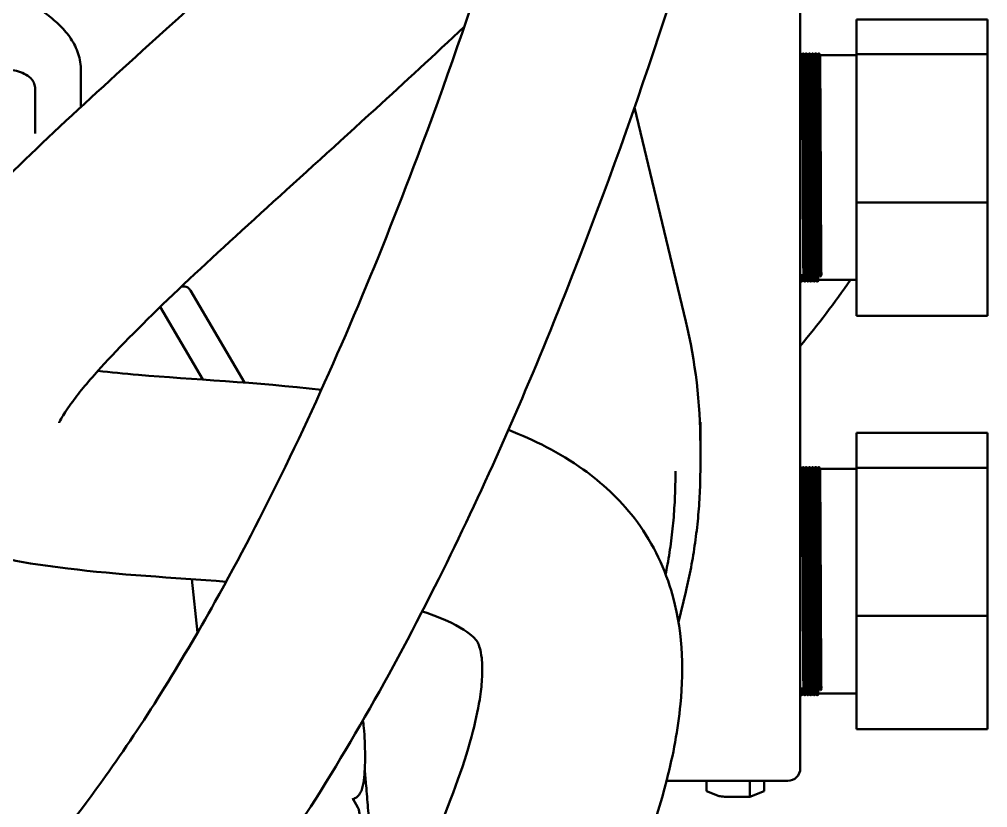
# Model space of a CAD drawing. Header units: inches. Extents: x 11 to 1621, y 11 to 1332.
# Drawn here: x 767.436 to 770.488, y 412.414 to 414.9 of the extents above; entities that cross this region are included whole.
import ezdxf

# ---------------------------------------------------------------- set-up
doc = ezdxf.new("R2010")
doc.units = ezdxf.units.IN
doc.header["$LTSCALE"] = 48
doc.header["$MEASUREMENT"] = 0
doc.layers.add('Visible (ANSI)', color=7, linetype='Continuous', lineweight=50)

msp = doc.modelspace()

# ---------------------------------------------------------------- linework, layer by layer
at = {"layer": 'Visible (ANSI)'}
for p, q in [((769.897779, 415.023178), (769.897779, 414.299782)), ((770.074945, 414.899975), (770.488331, 414.899975)), ((770.074945, 414.790041), (770.074945, 414.899975)), ((770.488331, 414.899975), (770.488331, 414.790041)), ((769.903152, 414.786958), (769.897779, 414.786958)), ((769.903146, 414.786958), (769.906215, 414.792275)), ((769.907458, 414.792285), (769.906228, 414.792285)), ((769.90747, 414.792275), (769.910546, 414.786947)), ((769.912994, 414.786958), (769.91054, 414.786958)), ((769.912988, 414.786958), (769.916058, 414.792275)), ((769.9173, 414.792285), (769.91607, 414.792285)), ((769.917313, 414.792275), (769.920389, 414.786947)), ((769.922837, 414.786958), (769.920382, 414.786958)), ((769.922831, 414.786958), (769.9259, 414.792275)), ((769.927143, 414.792285), (769.925913, 414.792285)), ((769.927155, 414.792275), (769.930231, 414.786947)), ((769.932679, 414.786958), (769.930225, 414.786958)), ((769.932673, 414.786958), (769.935743, 414.792275)), ((769.936985, 414.792285), (769.935755, 414.792285)), ((769.936998, 414.792275), (769.940074, 414.786947)), ((769.942522, 414.786958), (769.940068, 414.786958)), ((769.942516, 414.786958), (769.945585, 414.792275)), ((769.946828, 414.792285), (769.945598, 414.792285)), ((769.94684, 414.792275), (769.949916, 414.786947)), ((769.952364, 414.786958), (769.94991, 414.786958)), ((769.952358, 414.786958), (769.955428, 414.792275)), ((769.956671, 414.792285), (769.95544, 414.792285)), ((769.956683, 414.792275), (769.959759, 414.786947)), ((770.074945, 414.786958), (769.959753, 414.786958)), ((770.074945, 414.790041), (770.488331, 414.790041)), ((770.074945, 414.322693), (770.074945, 414.790041)), ((770.488331, 414.790041), (770.488331, 414.322693)), ((767.630467, 414.738142), (767.630467, 414.623928)), ((767.485967, 414.539999), (767.485967, 414.680759)), ((769.375029, 414.62221), (769.536847, 413.947573)), ((769.536847, 413.947573), (769.375029, 414.62221)), ((769.897779, 412.995507), (769.897779, 414.299782)), ((770.074945, 414.322693), (770.488331, 414.322693)), ((770.074945, 413.965279), (770.074945, 414.322693)), ((770.488331, 414.322693), (770.488331, 413.965279)), ((769.897779, 414.093779), (769.905161, 414.093779)), ((769.897779, 414.093779), (769.900855, 414.088684)), ((769.900855, 414.088684), (769.902085, 414.088684)), ((769.902085, 414.088684), (769.905161, 414.093779)), ((769.95991, 414.088684), (769.956834, 414.093779)), ((769.961141, 414.088684), (769.95991, 414.088684)), ((769.964216, 414.093779), (769.961141, 414.088684)), ((767.954167, 414.05778), (767.947352, 414.057578)), ((769.901294, 414.07298), (769.898109, 414.078496)), ((769.902537, 414.072969), (769.901306, 414.072969)), ((769.905619, 414.078296), (769.902549, 414.07298)), ((769.908067, 414.078296), (769.905612, 414.078296)), ((769.911137, 414.07298), (769.908061, 414.078307)), ((769.912379, 414.072969), (769.911149, 414.072969)), ((769.915461, 414.078296), (769.912392, 414.07298)), ((769.917909, 414.078296), (769.915455, 414.078296)), ((769.920979, 414.07298), (769.917903, 414.078307)), ((769.922222, 414.072969), (769.920991, 414.072969)), ((769.925304, 414.078296), (769.922234, 414.07298)), ((769.927752, 414.078296), (769.925297, 414.078296)), ((769.930822, 414.07298), (769.927746, 414.078307)), ((769.932064, 414.072969), (769.930834, 414.072969)), ((769.935146, 414.078296), (769.932077, 414.07298)), ((769.937594, 414.078296), (769.93514, 414.078296)), ((769.940664, 414.07298), (769.937588, 414.078307)), ((769.941907, 414.072969), (769.940676, 414.072969)), ((769.944989, 414.078296), (769.941919, 414.07298)), ((769.947437, 414.078296), (769.944983, 414.078296)), ((769.950507, 414.07298), (769.947431, 414.078307)), ((769.951749, 414.072969), (769.950519, 414.072969)), ((769.954831, 414.078296), (769.951762, 414.07298)), ((770.074945, 414.078296), (769.954825, 414.078296)), ((768.145672, 413.754351), (767.975819, 414.044575)), ((767.88028, 413.993344), (768.014568, 413.763891)), ((770.074945, 413.965279), (770.488331, 413.965279)), ((769.582819, 413.559081), (769.582819, 413.629932)), ((770.074945, 413.5957), (770.488331, 413.5957)), ((770.074945, 413.485766), (770.074945, 413.5957)), ((770.488331, 413.5957), (770.488331, 413.485766)), ((769.582819, 413.559081), (769.582819, 413.483802)), ((769.504079, 413.474946), (769.504079, 413.461661)), ((769.903152, 413.482683), (769.897779, 413.482683)), ((769.903146, 413.482683), (769.906215, 413.488)), ((769.907458, 413.48801), (769.906228, 413.48801)), ((769.90747, 413.488), (769.910546, 413.482672)), ((769.912994, 413.482683), (769.91054, 413.482683)), ((769.912988, 413.482683), (769.916058, 413.488)), ((769.9173, 413.48801), (769.91607, 413.48801)), ((769.917313, 413.488), (769.920389, 413.482672)), ((769.922837, 413.482683), (769.920382, 413.482683)), ((769.922831, 413.482683), (769.9259, 413.488)), ((769.927143, 413.48801), (769.925913, 413.48801)), ((769.927155, 413.488), (769.930231, 413.482672)), ((769.932679, 413.482683), (769.930225, 413.482683)), ((769.932673, 413.482683), (769.935743, 413.488)), ((769.936985, 413.48801), (769.935755, 413.48801)), ((769.936998, 413.488), (769.940074, 413.482672)), ((769.942522, 413.482683), (769.940068, 413.482683)), ((769.942516, 413.482683), (769.945585, 413.488)), ((769.946828, 413.48801), (769.945598, 413.48801)), ((769.94684, 413.488), (769.949916, 413.482672)), ((769.952364, 413.482683), (769.94991, 413.482683)), ((769.952358, 413.482683), (769.955428, 413.488)), ((769.956671, 413.48801), (769.95544, 413.48801)), ((769.956683, 413.488), (769.959759, 413.482672)), ((770.074945, 413.482683), (769.959753, 413.482683)), ((770.074945, 413.485766), (770.488331, 413.485766)), ((770.074945, 413.018418), (770.074945, 413.485766)), ((770.488331, 413.485766), (770.488331, 413.018418)), ((767.980274, 413.134336), (767.997618, 412.965863)), ((767.997618, 412.965863), (767.980274, 413.134336)), ((769.53682, 413.095085), (769.513789, 412.999063)), ((770.074945, 413.018418), (770.488331, 413.018418)), ((770.074945, 412.661004), (770.074945, 413.018418)), ((770.488331, 413.018418), (770.488331, 412.661004)), ((769.897779, 412.995507), (769.897779, 412.537801)), ((769.897779, 412.789504), (769.905161, 412.789504)), ((769.897779, 412.789504), (769.900855, 412.784409)), ((769.901294, 412.768705), (769.898109, 412.774221)), ((769.900855, 412.784409), (769.902085, 412.784409)), ((769.902085, 412.784409), (769.905161, 412.789504)), ((769.905619, 412.774022), (769.902549, 412.768705)), ((769.908067, 412.774022), (769.905612, 412.774022)), ((769.911137, 412.768705), (769.908061, 412.774032)), ((769.915461, 412.774022), (769.912392, 412.768705)), ((769.917909, 412.774022), (769.915455, 412.774022)), ((769.920979, 412.768705), (769.917903, 412.774032)), ((769.925304, 412.774022), (769.922234, 412.768705)), ((769.927752, 412.774022), (769.925297, 412.774022)), ((769.930822, 412.768705), (769.927746, 412.774032)), ((769.935146, 412.774022), (769.932077, 412.768705)), ((769.937594, 412.774022), (769.93514, 412.774022)), ((769.940664, 412.768705), (769.937588, 412.774032)), ((769.944989, 412.774022), (769.941919, 412.768705)), ((769.947437, 412.774022), (769.944983, 412.774022)), ((769.950507, 412.768705), (769.947431, 412.774032)), ((769.954831, 412.774022), (769.951762, 412.768705)), ((770.074945, 412.774022), (769.954825, 412.774022)), ((769.95991, 412.784409), (769.956834, 412.789504)), ((769.961141, 412.784409), (769.95991, 412.784409)), ((769.964216, 412.789504), (769.961141, 412.784409)), ((769.902537, 412.768694), (769.901306, 412.768694)), ((769.912379, 412.768694), (769.911149, 412.768694)), ((769.922222, 412.768694), (769.920991, 412.768694)), ((769.932064, 412.768694), (769.930834, 412.768694)), ((769.941907, 412.768694), (769.940676, 412.768694)), ((769.951749, 412.768694), (769.950519, 412.768694)), ((770.074945, 412.661004), (770.488331, 412.661004)), ((769.476239, 412.498431), (769.858409, 412.498431)), ((769.602504, 412.498431), (769.602504, 412.46623)), ((769.738886, 412.498431), (769.738886, 412.448518)), ((769.784346, 412.498431), (769.784346, 412.46623)), ((769.642282, 412.450732), (769.602504, 412.46623)), ((769.738886, 412.448518), (769.784346, 412.46623)), ((768.503523, 412.414041), (768.48798, 412.440599)), ((769.738886, 412.448518), (769.65933, 412.448518))]:
    msp.add_line(p, q, dxfattribs=at)
msp.add_arc((769.858409, 412.537801), 0.03937, 270, 0, dxfattribs=at)
for centre, major_axis, ratio, start_param, end_param in [((767.83085, 413.559081), (1.751969, 0), 0.97437006, 0, 0.22959015), ((767.83085, 413.559081), (1.751969, 0), 0.97437006, 0, 0.22959015), ((769.65933, 412.452946), (-0.019685, 0), 0.22495105, 0.52359878, 1.57079633)]:
    msp.add_ellipse(centre, major_axis=major_axis, ratio=ratio, start_param=start_param, end_param=end_param, dxfattribs=at)
for points, knots in [([(769.68883, 420.211528), (769.68883, 419.756095), (769.704396, 419.309033), (769.674775, 418.613399), (769.651518, 418.349364), (769.591778, 417.887552), (769.56115, 417.693004), (769.477406, 417.232109), (769.420226, 416.960271), (769.292388, 416.413399), (769.223225, 416.142137), (769.016079, 415.401023), (768.86369, 414.924547), (768.563108, 414.127009), (768.423987, 413.797594), (768.203145, 413.34228), (768.129041, 413.199375), (767.941975, 412.864457), (767.826656, 412.679729), (767.62712, 412.399494), (767.544737, 412.294337), (767.392049, 412.11945), (767.322074, 412.04674), (767.122509, 411.860835), (766.994102, 411.766383), (766.771091, 411.645509), (766.675998, 411.60538), (766.406828, 411.512884), (766.229084, 411.475705), (765.913127, 411.416099), (765.773811, 411.392925), (765.546967, 411.33128), (765.455749, 411.300344), (765.314259, 411.216592), (765.263034, 411.178), (765.159897, 411.065253), (765.113644, 410.983375), (765.069293, 410.819408), (765.064969, 410.740289), (765.079274, 410.578997), (765.099519, 410.495494), (765.156866, 410.326777), (765.193216, 410.241838), (765.2915, 410.03581), (765.358003, 409.911888), (765.560616, 409.553203), (765.711939, 409.304353), (766.043765, 408.749106), (766.225173, 408.439774), (766.469441, 407.966291), (766.550264, 407.795008), (766.703187, 407.415519), (766.761202, 407.214924), (766.78889, 406.979072), (766.789364, 406.912999), (766.774121, 406.779742), (766.752748, 406.719929), (766.695724, 406.625069), (766.667166, 406.589107), (766.594288, 406.518156), (766.549728, 406.483309), (766.427064, 406.406312), (766.342838, 406.365476), (766.096322, 406.273706), (765.916656, 406.229324), (765.539336, 406.169947), (765.346641, 406.151831), (764.850291, 406.129325), (764.535112, 406.134432), (763.77367, 406.180645), (763.321272, 406.234082), (762.67581, 406.337416), (762.465477, 406.375888), (762.094994, 406.451508), (761.932003, 406.488027), (761.531561, 406.585775), (761.311264, 406.648286), (761.021978, 406.744374), (760.927814, 406.779845), (760.808967, 406.831364), (760.771171, 406.849644), (760.74008, 406.866281)], [0, 0, 0, 0, 3.94523031, 3.94523031, 6.39222813, 6.39222813, 8.12306923, 8.12306923, 10.3666949, 10.3666949, 12.42876718, 12.42876718, 15.92862417, 15.92862417, 18.52441728, 18.52441728, 19.77520407, 19.77520407, 21.59567997, 21.59567997, 22.83491115, 22.83491115, 23.86360118, 23.86360118, 25.75516635, 25.75516635, 27.07766519, 27.07766519, 29.42793517, 29.42793517, 31.40055032, 31.40055032, 32.75673095, 32.75673095, 33.53468645, 33.53468645, 34.51942761, 34.51942761, 35.38867693, 35.38867693, 36.32849874, 36.32849874, 37.24441413, 37.24441413, 38.44187964, 38.44187964, 40.52447674, 40.52447674, 42.91698857, 42.91698857, 44.32097132, 44.32097132, 46.2183441, 46.2183441, 47.10414156, 47.10414156, 48.35278649, 48.35278649, 49.1693925, 49.1693925, 49.9953761, 49.9953761, 51.08179577, 51.08179577, 52.75185392, 52.75185392, 54.21670898, 54.21670898, 56.32538313, 56.32538313, 59.19911278, 59.19911278, 60.6461784, 60.6461784, 61.88128585, 61.88128585, 63.89076025, 63.89076025, 65.14221253, 65.14221253, 65.89721778, 65.89721778, 65.89721778, 65.89721778]), ([(770.279872, 419.997708), (770.283127, 419.623193), (770.291947, 419.23898), (770.263666, 418.574794), (770.239382, 418.297527), (770.175557, 417.799508), (770.140856, 417.580521), (770.046994, 417.070435), (769.983869, 416.774696), (769.84085, 416.173463), (769.762136, 415.87157), (769.518458, 415.024603), (769.33395, 414.472036), (769.004577, 413.65771), (768.879521, 413.377457), (768.594529, 412.810162), (768.43224, 412.526956), (768.151605, 412.114127), (768.041077, 411.967911), (767.830537, 411.723129), (767.732243, 411.620722), (767.536341, 411.44208), (767.439387, 411.364342), (767.24029, 411.22831), (767.137713, 411.170017), (766.923998, 411.068496), (766.812345, 411.02637), (766.545531, 410.941843), (766.393736, 410.908013), (766.15268, 410.860294), (766.057228, 410.843514), (765.90217, 410.813255), (765.839334, 410.799564), (765.724455, 410.767793), (765.680782, 410.748467), (765.655519, 410.732673), (765.653008, 410.731322), (765.652898, 410.731812)], [0.63357144, 0.63357144, 0.63357144, 0.63357144, 3.94523031, 3.94523031, 6.35584174, 6.35584174, 8.20866383, 8.20866383, 10.55946679, 10.55946679, 12.77354015, 12.77354015, 16.69943918, 16.69943918, 18.84950214, 18.84950214, 21.27881714, 21.27881714, 22.75214041, 22.75214041, 23.95834898, 23.95834898, 25.06076189, 25.06076189, 26.13555491, 26.13555491, 27.32018426, 27.32018426, 29.04677162, 29.04677162, 30.33884648, 30.33884648, 31.43969749, 31.43969749, 32.83427378, 32.83427378, 33.44506584, 33.44506584, 33.44506584, 33.44506584]), ([(768.087986, 413.126599), (767.918964, 413.139227), (767.746906, 413.148787), (767.460966, 413.183759), (767.343597, 413.200304), (767.177199, 413.277615), (767.136071, 413.301), (767.049144, 413.373509), (767.002821, 413.427504), (766.951587, 413.544375), (766.940491, 413.596196), (766.934807, 413.700518), (766.942672, 413.751268), (766.973443, 413.865769), (767.001885, 413.922156), (767.10398, 414.091705), (767.194856, 414.194776), (767.470341, 414.480602), (767.680064, 414.670412), (768.197617, 415.139741), (768.516001, 415.428382), (768.962676, 415.890117), (769.110886, 416.05517), (769.241242, 416.219429)], [50.19581675, 50.19581675, 50.19581675, 50.19581675, 51.98671673, 51.98671673, 53.44364576, 53.44364576, 53.89705684, 53.89705684, 54.39965956, 54.39965956, 54.75584535, 54.75584535, 55.18060811, 55.18060811, 55.84903374, 55.84903374, 57.32218205, 57.32218205, 59.57051944, 59.57051944, 62.39293046, 62.39293046, 63.91617494, 63.91617494, 63.91617494, 63.91617494]), ([(767.630467, 414.738142), (767.630467, 414.756364), (767.627388, 414.774526), (767.616196, 414.808533), (767.608168, 414.824381), (767.588834, 414.853592), (767.577533, 414.867005), (767.552366, 414.892121), (767.538483, 414.903837), (767.50827, 414.926155), (767.491932, 414.936756), (767.474358, 414.946963)], [4.581489286, 4.581489286, 4.581489286, 4.581489286, 4.655389719, 4.655389719, 4.729290152, 4.729290152, 4.803190584, 4.803190584, 4.877091017, 4.877091017, 4.950991449, 4.950991449, 4.950991449, 4.950991449]), ([(767.561766, 413.628056), (767.561761, 413.628055), (767.561828, 413.628247), (767.562761, 413.630482), (767.565686, 413.63682), (767.578122, 413.658161), (767.589267, 413.675147), (767.626147, 413.724777), (767.656192, 413.761027), (767.75302, 413.868195), (767.830901, 413.946468), (768.097578, 414.20115), (768.320945, 414.399859), (768.6509, 414.701593), (768.744573, 414.788088), (768.838921, 414.877151)], [55.36742412, 55.36742412, 55.36742412, 55.36742412, 55.43889888, 55.43889888, 55.79984913, 55.79984913, 56.26727106, 56.26727106, 56.9528866, 56.9528866, 58.079993, 58.079993, 60.28880837, 60.28880837, 61.13500257, 61.13500257, 61.13500257, 61.13500257]), ([(769.908061, 414.078307), (769.907915, 414.07856), (769.907774, 414.083258), (769.907453, 414.105378), (769.907249, 414.127255), (769.906823, 414.185653), (769.906607, 414.221387), (769.906198, 414.301147), (769.906021, 414.344177), (769.905634, 414.435216), (769.90542, 414.482465), (769.904991, 414.571663), (769.904781, 414.612885), (769.904386, 414.685074), (769.904211, 414.715411), (769.903803, 414.762114), (769.903584, 414.777547), (769.903295, 414.785907), (769.903223, 414.786958), (769.903152, 414.786958)], [-5.46186381, -5.46186381, -5.46186381, -5.46186381, -5.21403802, -5.21403802, -4.8566378, -4.8566378, -4.50463007, -4.50463007, -4.16299697, -4.16299697, -3.80549865, -3.80549865, -3.45744502, -3.45744502, -3.1107562, -3.1107562, -2.75311566, -2.75311566, -2.63256386, -2.63256386, -2.63256386, -2.63256386]), ([(769.910546, 414.786947), (769.910612, 414.786833), (769.910679, 414.785824), (769.910962, 414.77778), (769.91118, 414.762465), (769.911589, 414.715962), (769.911764, 414.685696), (769.912159, 414.61363), (769.912369, 414.572469), (769.912797, 414.483342), (769.913012, 414.436102), (769.9134, 414.345029), (769.913576, 414.30196), (769.913985, 414.222099), (769.9142, 414.186299), (769.914627, 414.127726), (769.914831, 414.105743), (769.915157, 414.083086), (769.915303, 414.078297), (769.915455, 414.078296)], [-30.9243183, -30.9243183, -30.9243183, -30.9243183, -30.81308316, -30.81308316, -30.45553686, -30.45553686, -30.10867133, -30.10867133, -29.76070155, -29.76070155, -29.40320189, -29.40320189, -29.06152832, -29.06152832, -28.7096083, -28.7096083, -28.35221862, -28.35221862, -28.09505917, -28.09505917, -28.09505917, -28.09505917]), ([(769.917903, 414.078307), (769.917723, 414.078621), (769.917556, 414.085799), (769.917197, 414.115568), (769.916986, 414.140171), (769.916557, 414.203028), (769.916344, 414.240384), (769.915943, 414.322746), (769.91577, 414.366856), (769.91537, 414.458985), (769.915152, 414.506169), (769.914724, 414.593446), (769.914517, 414.632935), (769.914131, 414.701687), (769.913947, 414.73007), (769.913528, 414.771097), (769.913311, 414.783234), (769.913063, 414.786715), (769.913029, 414.786958), (769.912995, 414.786958)], [-11.13451805, -11.13451805, -11.13451805, -11.13451805, -10.82715807, -10.82715807, -10.46972322, -10.46972322, -10.11995793, -10.11995793, -9.77626989, -9.77626989, -9.41672201, -9.41672201, -9.07092305, -9.07092305, -8.71824792, -8.71824792, -8.36317418, -8.36317418, -8.30525401, -8.30525401, -8.30525401, -8.30525401]), ([(769.920389, 414.786947), (769.920417, 414.786897), (769.920446, 414.786678), (769.920688, 414.783424), (769.920906, 414.77142), (769.921325, 414.730621), (769.921509, 414.702316), (769.921895, 414.633701), (769.922101, 414.594283), (769.922529, 414.507112), (769.922747, 414.459959), (769.923148, 414.367812), (769.923321, 414.323656), (769.923722, 414.241187), (769.923935, 414.203769), (769.924363, 414.140733), (769.924574, 414.116019), (769.92494, 414.085599), (769.925111, 414.078296), (769.925298, 414.078296)], [-25.25166384, -25.25166384, -25.25166384, -25.25166384, -25.20329674, -25.20329674, -24.84832493, -24.84832493, -24.4953697, -24.4953697, -24.14965926, -24.14965926, -23.79021401, -23.79021401, -23.44639796, -23.44639796, -23.09672565, -23.09672565, -22.7392878, -22.7392878, -22.42244183, -22.42244183, -22.42244183, -22.42244183]), ([(769.927746, 414.078307), (769.927732, 414.078331), (769.927718, 414.078396), (769.927503, 414.080026), (769.927328, 414.090054), (769.926937, 414.126871), (769.926723, 414.154041), (769.926295, 414.220978), (769.926085, 414.25975), (769.925692, 414.344585), (769.925516, 414.389857), (769.925105, 414.482351), (769.924887, 414.528679), (769.924464, 414.613261), (769.924262, 414.650981), (769.923884, 414.716392), (769.923684, 414.742848), (769.923258, 414.778045), (769.923044, 414.786958), (769.922837, 414.786958)], [-16.80706837, -16.80706837, -16.80706837, -16.80706837, -16.78347916, -16.78347916, -16.44158272, -16.44158272, -16.08406987, -16.08406987, -15.73646648, -15.73646648, -15.38876746, -15.38876746, -15.03163463, -15.03163463, -14.68793163, -14.68793163, -14.32749374, -14.32749374, -13.97780411, -13.97780411, -13.97780411, -13.97780411]), ([(769.930231, 414.786947), (769.930434, 414.786595), (769.930644, 414.777689), (769.931055, 414.74373), (769.931249, 414.719028), (769.93162, 414.655375), (769.931829, 414.616462), (769.932257, 414.531157), (769.932471, 414.485725), (769.932877, 414.39476), (769.933051, 414.350082), (769.933446, 414.263693), (769.933663, 414.223145), (769.934093, 414.155752), (769.934302, 414.129065), (769.934693, 414.091179), (769.934871, 414.080446), (769.935097, 414.078393), (769.935118, 414.078296), (769.93514, 414.078296)], [-19.57914535, -19.57914535, -19.57914535, -19.57914535, -19.23632474, -19.23632474, -18.89430754, -18.89430754, -18.53692953, -18.53692953, -18.18595532, -18.18595532, -17.84362878, -17.84362878, -17.48275486, -17.48275486, -17.13581878, -17.13581878, -16.78645705, -16.78645705, -16.74992693, -16.74992693, -16.74992693, -16.74992693]), ([(769.937588, 414.078307), (769.937537, 414.078396), (769.937486, 414.07904), (769.937237, 414.084978), (769.937064, 414.098295), (769.936666, 414.140899), (769.936454, 414.169973), (769.936025, 414.241038), (769.935813, 414.282625), (769.93543, 414.370198), (769.935249, 414.415113), (769.934837, 414.505967), (769.934621, 414.551014), (769.934195, 414.634436), (769.933997, 414.671848), (769.933618, 414.731673), (769.933416, 414.754104), (769.933031, 414.780738), (769.932852, 414.786958), (769.932679, 414.786958)], [-22.47965282, -22.47965282, -22.47965282, -22.47965282, -22.39214562, -22.39214562, -22.04725769, -22.04725769, -21.69827103, -21.69827103, -21.34080699, -21.34080699, -20.99944645, -20.99944645, -20.64645344, -20.64645344, -20.28730188, -20.28730188, -19.94329156, -19.94329156, -19.65037049, -19.65037049, -19.65037049, -19.65037049]), ([(769.940074, 414.786947), (769.94024, 414.78666), (769.94041, 414.780676), (769.940788, 414.755016), (769.940991, 414.732804), (769.941371, 414.673432), (769.941567, 414.636284), (769.941992, 414.553207), (769.942209, 414.508213), (769.942621, 414.417376), (769.942803, 414.372432), (769.943185, 414.28469), (769.943397, 414.24296), (769.943825, 414.171497), (769.944038, 414.142181), (769.944437, 414.099094), (769.94461, 414.085515), (769.944865, 414.079026), (769.944923, 414.078296), (769.944983, 414.078297)], [-13.90657564, -13.90657564, -13.90657564, -13.90657564, -13.62608666, -13.62608666, -13.28188191, -13.28188191, -12.92351091, -12.92351091, -12.57028979, -12.57028979, -12.2289388, -12.2289388, -11.87148251, -11.87148251, -11.52228198, -11.52228198, -11.17775006, -11.17775006, -11.07730895, -11.07730895, -11.07730895, -11.07730895]), ([(769.947431, 414.078307), (769.947343, 414.078459), (769.947257, 414.080207), (769.946983, 414.091263), (769.946808, 414.107305), (769.946402, 414.15498), (769.946187, 414.186563), (769.945759, 414.261691), (769.945551, 414.304692), (769.945181, 414.393991), (769.944985, 414.439264), (769.944566, 414.529869), (769.944348, 414.574251), (769.943931, 414.653919), (769.943749, 414.688536), (769.943362, 414.743439), (769.943155, 414.763431), (769.942802, 414.782986), (769.94266, 414.786958), (769.942522, 414.786958)], [-28.15237318, -28.15237318, -28.15237318, -28.15237318, -28.00368146, -28.00368146, -27.66158655, -27.66158655, -27.31032942, -27.31032942, -26.95296619, -26.95296619, -26.61071906, -26.61071906, -26.25525899, -26.25525899, -25.90363279, -25.90363279, -25.55749811, -25.55749811, -25.32304548, -25.32304548, -25.32304548, -25.32304548]), ([(769.949916, 414.786947), (769.950047, 414.78672), (769.950181, 414.782943), (769.950526, 414.76426), (769.950734, 414.744509), (769.951122, 414.69008), (769.951303, 414.655723), (769.951719, 414.576418), (769.951937, 414.532111), (769.952357, 414.441536), (769.952555, 414.396224), (769.952924, 414.306771), (769.953131, 414.263649), (769.953559, 414.18816), (769.953774, 414.156349), (769.95418, 414.108206), (769.954356, 414.091914), (769.954637, 414.080175), (769.95473, 414.078297), (769.954825, 414.078297)], [-8.23387545, -8.23387545, -8.23387545, -8.23387545, -8.0121448, -8.0121448, -7.66580325, -7.66580325, -7.31478978, -7.31478978, -6.95909256, -6.95909256, -6.61664932, -6.61664932, -6.25929663, -6.25929663, -5.90782602, -5.90782602, -5.56588301, -5.56588301, -5.40456829, -5.40456829, -5.40456829, -5.40456829]), ([(769.956834, 414.093779), (769.956669, 414.105872), (769.956487, 414.124797), (769.956104, 414.175375), (769.955905, 414.206995), (769.955498, 414.282655), (769.955304, 414.32687), (769.954923, 414.417669), (769.95472, 414.463274), (769.954295, 414.553378), (769.954076, 414.59687), (769.953669, 414.672638), (769.953495, 414.704538), (769.953099, 414.754343), (769.952888, 414.771685), (769.952571, 414.78478), (769.952467, 414.786958), (769.952364, 414.786958)], [-33.56395048, -33.56395048, -33.56395048, -33.56395048, -33.24877961, -33.24877961, -32.9237421, -32.9237421, -32.56633374, -32.56633374, -32.22188203, -32.22188203, -31.86389066, -31.86389066, -31.51784785, -31.51784785, -31.16948179, -31.16948179, -30.99581803, -30.99581803, -30.99581803, -30.99581803]), ([(769.959759, 414.786947), (769.959854, 414.786782), (769.959951, 414.784746), (769.96026, 414.772369), (769.960471, 414.755277), (769.960868, 414.705941), (769.961042, 414.674282), (769.961448, 414.598872), (769.961666, 414.555471), (769.962092, 414.465433), (769.962296, 414.419807), (769.962678, 414.328992), (769.962869, 414.284766), (769.963278, 414.208528), (769.963479, 414.176457), (769.963866, 414.125166), (769.964049, 414.10599), (769.964216, 414.093779)], [-2.56108122, -2.56108122, -2.56108122, -2.56108122, -2.4000838, -2.4000838, -2.05150972, -2.05150972, -1.70586746, -1.70586746, -1.34764332, -1.34764332, -1.00298914, -1.00298914, -0.64634264, -0.64634264, -0.31824189, -0.31824189, 0, 0, 0, 0]), ([(767.485967, 414.680759), (767.485967, 414.686492), (767.484824, 414.692169), (767.48094, 414.702498), (767.478125, 414.706958), (767.471242, 414.715521), (767.467114, 414.718955), (767.455268, 414.727277), (767.44769, 414.730523), (767.424029, 414.738854), (767.406206, 414.742402), (767.371365, 414.746786), (767.355602, 414.747996), (767.324009, 414.749089), (767.308228, 414.749024), (767.277454, 414.747697), (767.262478, 414.746436), (767.23396, 414.742659), (767.22057, 414.740122), (767.193899, 414.732694), (767.181458, 414.729104), (767.165164, 414.714263), (767.162364, 414.711264), (767.156264, 414.702388), (767.1531, 414.695665), (767.151512, 414.685557), (767.151321, 414.683159), (767.151321, 414.680759)], [4.58148929, 4.58148929, 4.58148929, 4.58148929, 4.66587485, 4.66587485, 4.76036621, 4.76036621, 4.89140364, 4.89140364, 5.15006325, 5.15006325, 5.64231186, 5.64231186, 5.99963972, 5.99963972, 6.34170719, 6.34170719, 6.68441829, 6.68441829, 7.04366358, 7.04366358, 7.48094863, 7.48094863, 7.56970019, 7.56970019, 7.68776338, 7.68776338, 7.72308194, 7.72308194, 7.72308194, 7.72308194]), ([(769.905161, 414.093779), (769.905268, 414.085968), (769.905382, 414.081071), (769.905537, 414.078592), (769.905575, 414.078296), (769.905612, 414.078296)], [-34.034836574, -34.034836574, -34.034836574, -34.034836574, -33.831249301, -33.831249301, -33.767531221, -33.767531221, -33.767531221, -33.767531221]), ([(767.954167, 414.05778), (767.956794, 414.057857), (767.959412, 414.057432), (767.963933, 414.055954), (767.965841, 414.054934), (767.968977, 414.052809), (767.970222, 414.051704), (767.972311, 414.049565), (767.973157, 414.048527), (767.97463, 414.046514), (767.975255, 414.045537), (767.975819, 414.044575)], [1.342013008, 1.342013008, 1.342013008, 1.342013008, 1.387769672, 1.387769672, 1.433526336, 1.433526336, 1.479282999, 1.479282999, 1.525039663, 1.525039663, 1.570796327, 1.570796327, 1.570796327, 1.570796327]), ([(768.388169, 413.732069), (768.182004, 413.755053), (767.979458, 413.764874), (767.766392, 413.782645), (767.723176, 413.786982), (767.683908, 413.791642)], [49.36733812, 49.36733812, 49.36733812, 49.36733812, 51.35654048, 51.35654048, 51.89887005, 51.89887005, 51.89887005, 51.89887005]), ([(768.553833, 407.004076), (768.554145, 407.004089), (768.551698, 407.002894), (768.525039, 406.996327), (768.466673, 406.989292), (768.308758, 406.996119), (768.202406, 407.011692), (767.924858, 407.086539), (767.748858, 407.164512), (767.502455, 407.35034), (767.416514, 407.443926), (767.324106, 407.611668), (767.298955, 407.674656), (767.260829, 407.831522), (767.251741, 407.9295), (767.266648, 408.123208), (767.281487, 408.209646), (767.336914, 408.419278), (767.380547, 408.544378), (767.5323, 408.911129), (767.664075, 409.169996), (768.009464, 409.788262), (768.235524, 410.155319), (768.607555, 410.761973), (768.755479, 411.003947), (769.056396, 411.522497), (769.203934, 411.795028), (769.384357, 412.206391), (769.439715, 412.355481), (769.497456, 412.581459), (769.512471, 412.660652), (769.531362, 412.858825), (769.526618, 412.979661), (769.466665, 413.179473), (769.426688, 413.259479), (769.327313, 413.38824), (769.271906, 413.438869), (769.13855, 413.534332), (769.058806, 413.573747), (768.977503, 413.605016)], [19.82949525, 19.82949525, 19.82949525, 19.82949525, 20.24047091, 20.24047091, 21.92502638, 21.92502638, 23.89393909, 23.89393909, 26.88152526, 26.88152526, 29.10323552, 29.10323552, 30.28325754, 30.28325754, 31.72937544, 31.72937544, 32.72417782, 32.72417782, 33.872428, 33.872428, 35.87572098, 35.87572098, 38.4602647, 38.4602647, 40.19646691, 40.19646691, 42.29887313, 42.29887313, 43.57018983, 43.57018983, 44.26731924, 44.26731924, 45.30825339, 45.30825339, 46.00206059, 46.00206059, 46.63390438, 46.63390438, 47.45232978, 47.45232978, 47.45232978, 47.45232978]), ([(769.582819, 413.483802), (769.582819, 413.457658), (769.582203, 413.431514), (769.579739, 413.379281), (769.577892, 413.353193), (769.572971, 413.301125), (769.569897, 413.275147), (769.562528, 413.223355), (769.558233, 413.197542), (769.548432, 413.146135), (769.542926, 413.120541), (769.53682, 413.095085)], [1.570796327, 1.570796327, 1.570796327, 1.570796327, 1.616714357, 1.616714357, 1.662632388, 1.662632388, 1.708550419, 1.708550419, 1.754468449, 1.754468449, 1.80038648, 1.80038648, 1.80038648, 1.80038648]), ([(769.903521, 413.473601), (769.903408, 413.479069), (769.903296, 413.482085), (769.903175, 413.482656), (769.903163, 413.482683), (769.903152, 413.482683)], [-2.834669713, -2.834669713, -2.834669713, -2.834669713, -2.64947306, -2.64947306, -2.630294864, -2.630294864, -2.630294864, -2.630294864]), ([(769.908061, 412.774032), (769.908055, 412.774043), (769.908049, 412.774061), (769.907841, 412.774945), (769.907664, 412.784303), (769.907277, 412.819827), (769.907063, 412.846403), (769.906634, 412.912409), (769.906424, 412.950864), (769.906028, 413.035125), (769.905854, 413.080115), (769.905446, 413.172535), (769.905227, 413.219084), (769.904803, 413.304336), (769.9046, 413.342488), (769.904277, 413.398839), (769.904142, 413.419365), (769.903841, 413.453106), (769.903681, 413.465808), (769.903521, 413.473601)], [-2.623636, -2.623636, -2.623636, -2.623636, -2.61340883, -2.61340883, -2.27180015, -2.27180015, -1.91430238, -1.91430238, -1.56619392, -1.56619392, -1.21961794, -1.21961794, -0.86191587, -0.86191587, -0.51771588, -0.51771588, -0.26399677, -0.26399677, -0.000001, -0.000001, -0.000001, -0.000001]), ([(769.910546, 413.482672), (769.910612, 413.482558), (769.910679, 413.481549), (769.910962, 413.473505), (769.91118, 413.45819), (769.911589, 413.411688), (769.911764, 413.381421), (769.912159, 413.309355), (769.912369, 413.268194), (769.912797, 413.179067), (769.913012, 413.131827), (769.9134, 413.040754), (769.913576, 412.997685), (769.913985, 412.917824), (769.9142, 412.882024), (769.914627, 412.823451), (769.914831, 412.801468), (769.915157, 412.778811), (769.915303, 412.774022), (769.915455, 412.774022)], [-30.9243183, -30.9243183, -30.9243183, -30.9243183, -30.81308316, -30.81308316, -30.45553686, -30.45553686, -30.10867133, -30.10867133, -29.76070155, -29.76070155, -29.40320189, -29.40320189, -29.06152832, -29.06152832, -28.7096083, -28.7096083, -28.35221862, -28.35221862, -28.09505917, -28.09505917, -28.09505917, -28.09505917]), ([(769.917903, 412.774032), (769.917863, 412.774101), (769.917824, 412.774499), (769.917586, 412.778948), (769.917413, 412.791211), (769.917013, 412.832446), (769.916795, 412.861756), (769.916367, 412.932006), (769.91616, 412.971807), (769.915774, 413.058619), (769.91559, 413.10492), (769.915172, 413.197593), (769.914954, 413.243059), (769.914536, 413.325138), (769.914342, 413.361273), (769.913971, 413.42278), (769.913762, 413.446987), (769.913362, 413.475894), (769.913175, 413.482683), (769.912994, 413.482683)], [-8.29628153, -8.29628153, -8.29628153, -8.29628153, -8.22887984, -8.22887984, -7.8852733, -7.8852733, -7.52565795, -7.52565795, -7.17980082, -7.17980082, -6.82730639, -6.82730639, -6.47216575, -6.47216575, -6.1301523, -6.1301523, -5.77277163, -5.77277163, -5.46698417, -5.46698417, -5.46698417, -5.46698417]), ([(769.920389, 413.482672), (769.920417, 413.482623), (769.920446, 413.482403), (769.920688, 413.47915), (769.920906, 413.467145), (769.921325, 413.426346), (769.921509, 413.398041), (769.921895, 413.329426), (769.922101, 413.290009), (769.922529, 413.202837), (769.922747, 413.155685), (769.923148, 413.063538), (769.923321, 413.019381), (769.923722, 412.936913), (769.923935, 412.899494), (769.924363, 412.836458), (769.924574, 412.811744), (769.92494, 412.781324), (769.925111, 412.774022), (769.925298, 412.774022)], [-25.25166384, -25.25166384, -25.25166384, -25.25166384, -25.20329674, -25.20329674, -24.84832493, -24.84832493, -24.4953697, -24.4953697, -24.14965926, -24.14965926, -23.79021401, -23.79021401, -23.44639796, -23.44639796, -23.09672565, -23.09672565, -22.7392878, -22.7392878, -22.42244183, -22.42244183, -22.42244183, -22.42244183]), ([(769.927746, 412.774032), (769.927673, 412.774159), (769.927601, 412.775393), (769.927334, 412.784331), (769.927159, 412.799575), (769.926748, 412.846332), (769.92653, 412.877821), (769.926107, 412.951316), (769.925905, 412.992211), (769.925527, 413.081384), (769.925327, 413.129028), (769.9249, 413.22174), (769.924683, 413.265949), (769.924273, 413.344763), (769.924093, 413.378919), (769.923709, 413.435688), (769.923496, 413.45712), (769.92313, 413.478333), (769.922981, 413.482683), (769.922837, 413.482683)], [-13.96901671, -13.96901671, -13.96901671, -13.96901671, -13.84522095, -13.84522095, -13.4976433, -13.4976433, -13.14045034, -13.14045034, -12.79669468, -12.79669468, -12.43647442, -12.43647442, -12.08378142, -12.08378142, -11.74237467, -11.74237467, -11.38489726, -11.38489726, -11.13967858, -11.13967858, -11.13967858, -11.13967858]), ([(769.930231, 413.482672), (769.930434, 413.48232), (769.930644, 413.473414), (769.931055, 413.439455), (769.931249, 413.414753), (769.93162, 413.3511), (769.931829, 413.312187), (769.932257, 413.226882), (769.932471, 413.18145), (769.932877, 413.090485), (769.933051, 413.045807), (769.933446, 412.959418), (769.933663, 412.91887), (769.934093, 412.851477), (769.934302, 412.82479), (769.934693, 412.786904), (769.934871, 412.776171), (769.935097, 412.774118), (769.935118, 412.774022), (769.93514, 412.774022)], [-19.57914535, -19.57914535, -19.57914535, -19.57914535, -19.23632474, -19.23632474, -18.89430754, -18.89430754, -18.53692953, -18.53692953, -18.18595532, -18.18595532, -17.84362878, -17.84362878, -17.48275486, -17.48275486, -17.13581878, -17.13581878, -16.78645705, -16.78645705, -16.74992693, -16.74992693, -16.74992693, -16.74992693]), ([(769.937588, 412.774032), (769.937474, 412.774231), (769.937362, 412.777173), (769.937069, 412.792782), (769.936887, 412.810912), (769.936475, 412.862503), (769.936259, 412.895971), (769.935833, 412.974234), (769.935636, 413.01843), (769.935256, 413.109192), (769.935054, 413.154753), (769.93463, 413.244976), (769.934412, 413.288642), (769.934003, 413.36511), (769.933828, 413.397486), (769.933433, 413.448208), (769.933223, 413.466035), (769.932899, 413.480223), (769.932788, 413.482683), (769.932679, 413.482683)], [-19.64174289, -19.64174289, -19.64174289, -19.64174289, -19.44681807, -19.44681807, -19.10546068, -19.10546068, -18.75241258, -18.75241258, -18.39344711, -18.39344711, -18.04938976, -18.04938976, -17.69185112, -17.69185112, -17.34496824, -17.34496824, -16.9970052, -16.9970052, -16.81241145, -16.81241145, -16.81241145, -16.81241145]), ([(769.940074, 413.482672), (769.94024, 413.482385), (769.94041, 413.476401), (769.940788, 413.450741), (769.940991, 413.428529), (769.941371, 413.369157), (769.941567, 413.33201), (769.941992, 413.248932), (769.942209, 413.203938), (769.942621, 413.113101), (769.942803, 413.068157), (769.943185, 412.980415), (769.943397, 412.938686), (769.943825, 412.867222), (769.944038, 412.837906), (769.944437, 412.794819), (769.94461, 412.78124), (769.944865, 412.774751), (769.944923, 412.774022), (769.944983, 412.774022)], [-13.90657564, -13.90657564, -13.90657564, -13.90657564, -13.62608666, -13.62608666, -13.28188191, -13.28188191, -12.92351091, -12.92351091, -12.57028979, -12.57028979, -12.2289388, -12.2289388, -11.87148251, -11.87148251, -11.52228198, -11.52228198, -11.17775006, -11.17775006, -11.07730895, -11.07730895, -11.07730895, -11.07730895]), ([(769.947431, 412.774032), (769.94728, 412.774293), (769.947135, 412.779273), (769.94682, 412.801751), (769.946623, 412.82269), (769.946204, 412.879543), (769.945986, 412.915449), (769.945569, 412.996548), (769.945388, 413.040856), (769.945, 413.131776), (769.944793, 413.177501), (769.944364, 413.266926), (769.944146, 413.309577), (769.943747, 413.382236), (769.943574, 413.41208), (769.943172, 413.457797), (769.942958, 413.472939), (769.942671, 413.481553), (769.942596, 413.482683), (769.942522, 413.482683)], [-25.31448278, -25.31448278, -25.31448278, -25.31448278, -25.05901216, -25.05901216, -24.71671891, -24.71671891, -24.36120116, -24.36120116, -24.00972247, -24.00972247, -23.66353742, -23.66353742, -23.30354051, -23.30354051, -22.96038106, -22.96038106, -22.6102082, -22.6102082, -22.48516444, -22.48516444, -22.48516444, -22.48516444]), ([(769.949916, 413.482672), (769.950047, 413.482445), (769.950181, 413.478668), (769.950526, 413.459985), (769.950734, 413.440234), (769.951122, 413.385805), (769.951303, 413.351448), (769.951719, 413.272143), (769.951937, 413.227836), (769.952357, 413.137261), (769.952555, 413.09195), (769.952924, 413.002496), (769.953131, 412.959374), (769.953559, 412.883885), (769.953774, 412.852074), (769.95418, 412.803931), (769.954356, 412.787639), (769.954637, 412.775901), (769.95473, 412.774022), (769.954825, 412.774022)], [-8.23387545, -8.23387545, -8.23387545, -8.23387545, -8.0121448, -8.0121448, -7.66580325, -7.66580325, -7.31478978, -7.31478978, -6.95909256, -6.95909256, -6.61664932, -6.61664932, -6.25929663, -6.25929663, -5.90782602, -5.90782602, -5.56588301, -5.56588301, -5.40456829, -5.40456829, -5.40456829, -5.40456829]), ([(769.956834, 412.789504), (769.956731, 412.797062), (769.956621, 412.807303), (769.956389, 412.833226), (769.956267, 412.849001), (769.955926, 412.898818), (769.955708, 412.937151), (769.955302, 413.021017), (769.955128, 413.065477), (769.954731, 413.156473), (769.95452, 413.202166), (769.954092, 413.289623), (769.953878, 413.330392), (769.953493, 413.398594), (769.953314, 413.425929), (769.952904, 413.466372), (769.952688, 413.478601), (769.952439, 413.482397), (769.952402, 413.482683), (769.952365, 413.482683)], [-30.72538881, -30.72538881, -30.72538881, -30.72538881, -30.5284038, -30.5284038, -30.32458476, -30.32458476, -29.96639648, -29.96639648, -29.62069328, -29.62069328, -29.27215127, -29.27215127, -28.91466809, -28.91466809, -28.57322122, -28.57322122, -28.22069988, -28.22069988, -28.15787456, -28.15787456, -28.15787456, -28.15787456]), ([(769.959759, 413.482672), (769.959854, 413.482507), (769.959951, 413.480471), (769.96026, 413.468094), (769.960471, 413.451002), (769.960868, 413.401666), (769.961042, 413.370007), (769.961448, 413.294597), (769.961666, 413.251196), (769.962092, 413.161158), (769.962296, 413.115532), (769.962678, 413.024717), (769.962869, 412.980491), (769.963278, 412.904253), (769.963479, 412.872182), (769.963866, 412.820891), (769.964049, 412.801715), (769.964216, 412.789504)], [-2.56108122, -2.56108122, -2.56108122, -2.56108122, -2.4000838, -2.4000838, -2.05150972, -2.05150972, -1.70586746, -1.70586746, -1.34764332, -1.34764332, -1.00298914, -1.00298914, -0.64634264, -0.64634264, -0.31824189, -0.31824189, 0, 0, 0, 0]), ([(769.504079, 413.461661), (769.504079, 413.436613), (769.503488, 413.411566), (769.501128, 413.361523), (769.499359, 413.336529), (769.494644, 413.286646), (769.491699, 413.261759), (769.48464, 413.212143), (769.480525, 413.187415), (769.475022, 413.158549), (769.474196, 413.154308), (769.473352, 413.150071)], [1.570796327, 1.570796327, 1.570796327, 1.570796327, 1.616714357, 1.616714357, 1.662632388, 1.662632388, 1.708550419, 1.708550419, 1.754468449, 1.754468449, 1.762382969, 1.762382969, 1.762382969, 1.762382969]), ([(766.761807, 408.677014), (766.802588, 408.796149), (766.851181, 408.917151), (766.981631, 409.211376), (767.069225, 409.386369), (767.324439, 409.862147), (767.506054, 410.167666), (767.990633, 410.964265), (768.298209, 411.451882), (768.609443, 412.0283), (768.6817, 412.172816), (768.79407, 412.429023), (768.835546, 412.542196), (768.873115, 412.680806), (768.881644, 412.720251), (768.890757, 412.777925), (768.89308, 412.798746), (768.896131, 412.845283), (768.895461, 412.868271), (768.892036, 412.898948), (768.889914, 412.909073), (768.885328, 412.925213), (768.882926, 412.930611), (768.876312, 412.942857), (768.87015, 412.951718), (768.822086, 412.986053), (768.779137, 413.008226), (768.716169, 413.029622), (768.711123, 413.031281), (768.705977, 413.03292)], [33.26209794, 33.26209794, 33.26209794, 33.26209794, 34.17357292, 34.17357292, 35.44138542, 35.44138542, 37.57079069, 37.57079069, 41.04319512, 41.04319512, 42.29892058, 42.29892058, 43.48747136, 43.48747136, 44.02369307, 44.02369307, 44.37266553, 44.37266553, 44.89409116, 44.89409116, 45.2773853, 45.2773853, 45.70456338, 45.70456338, 46.63640091, 46.63640091, 47.63174968, 47.63174968, 47.71656181, 47.71656181, 47.71656181, 47.71656181]), ([(769.905161, 412.789504), (769.905268, 412.781693), (769.905382, 412.776796), (769.905537, 412.774317), (769.905575, 412.774022), (769.905612, 412.774022)], [-34.034836574, -34.034836574, -34.034836574, -34.034836574, -33.831249301, -33.831249301, -33.767531221, -33.767531221, -33.767531221, -33.767531221]), ([(768.519349, 412.689485), (768.520304, 412.682105), (768.521165, 412.674253), (768.523194, 412.652357), (768.524184, 412.63767), (768.525512, 412.608051), (768.525863, 412.593142), (768.525921, 412.564188), (768.525626, 412.550157), (768.524368, 412.523848), (768.523395, 412.511684), (768.520431, 412.488464), (768.519122, 412.478886), (768.512722, 412.463572), (768.510937, 412.459697), (768.504465, 412.451347), (768.500624, 412.447136), (768.491588, 412.442024), (768.488706, 412.440732), (768.485503, 412.439769)], [2.24924084, 2.24924084, 2.24924084, 2.24924084, 2.45350829, 2.45350829, 2.79387783, 2.79387783, 3.12662047, 3.12662047, 3.46038069, 3.46038069, 3.80544905, 3.80544905, 4.21001288, 4.21001288, 4.33039513, 4.33039513, 4.41663927, 4.41663927, 4.4494382, 4.4494382, 4.4494382, 4.4494382]), ([(768.540036, 412.341813), (768.538418, 412.365891), (768.536714, 412.389764), (768.533143, 412.437024), (768.531275, 412.460409), (768.527884, 412.500642), (768.526397, 412.517616), (768.524868, 412.53442)], [3.6573869, 3.6573869, 3.6573869, 3.6573869, 3.716387762, 3.716387762, 3.775388625, 3.775388625, 3.81913319, 3.81913319, 3.81913319, 3.81913319]), ([(768.503523, 412.414041), (768.504413, 412.41252), (768.504881, 412.411382), (768.505971, 412.408504), (768.506324, 412.407078), (768.507062, 412.403765), (768.507362, 412.401927), (768.507883, 412.398011), (768.508096, 412.395951), (768.508439, 412.391662), (768.50857, 412.389437), (768.508729, 412.385332), (768.508772, 412.383459), (768.508784, 412.381613)], [1.57079633, 1.57079633, 1.57079633, 1.57079633, 1.69494995, 1.69494995, 1.92708706, 1.92708706, 2.23132832, 2.23132832, 2.53556957, 2.53556957, 2.83981083, 2.83981083, 3.0920026, 3.0920026, 3.0920026, 3.0920026])]:
    msp.add_open_spline(points, degree=3, knots=knots, dxfattribs=at)
for points, weights, knots in [([(769.906215, 414.792275), (769.906851, 414.793375), (769.907417, 414.695664), (769.908237, 414.554048), (769.909057, 414.351722), (769.909877, 414.149395), (769.910698, 414.088684), (769.91091, 414.072969), (769.911149, 414.072969)], [0.945966331367, 0.90355546782, 1, 0.866025403784, 1, 0.866025403784, 1, 0.961496603968, 0.945124440988], [0.0911146725, 0.0911146725, 0.0911146725, 0.1111111111, 0.1111111111, 0.1388888889, 0.1388888889, 0.1666666667, 0.1666666667, 0.1746498128, 0.1746498128, 0.1746498128]), ([(769.912392, 414.07298), (769.912146, 414.072554), (769.911928, 414.088684), (769.911108, 414.149395), (769.910288, 414.351722), (769.909467, 414.554048), (769.908647, 414.695664), (769.908088, 414.792285), (769.907458, 414.792285)], [0.944308693049, 0.96052066305, 1, 0.866025403784, 1, 0.866025403784, 1, 0.904528799817, 0.945124440988], [0.8251478394, 0.8251478394, 0.8251478394, 0.8333333333, 0.8333333333, 0.8611111111, 0.8611111111, 0.8888888889, 0.8888888889, 0.9086835205, 0.9086835205, 0.9086835205]), ([(769.916058, 414.792275), (769.916693, 414.793375), (769.917259, 414.695664), (769.91808, 414.554048), (769.9189, 414.351722), (769.91972, 414.149395), (769.92054, 414.088684), (769.920752, 414.072969), (769.920991, 414.072969)], [0.945966331367, 0.90355546782, 1, 0.866025403784, 1, 0.866025403784, 1, 0.961496603968, 0.945124440988], [0.2577813392, 0.2577813392, 0.2577813392, 0.2777777778, 0.2777777778, 0.3055555556, 0.3055555556, 0.3333333333, 0.3333333333, 0.3413164795, 0.3413164795, 0.3413164795]), ([(769.922234, 414.07298), (769.921988, 414.072554), (769.92177, 414.088684), (769.92095, 414.149395), (769.92013, 414.351722), (769.91931, 414.554048), (769.91849, 414.695664), (769.91793, 414.792285), (769.9173, 414.792285)], [0.944308693049, 0.96052066305, 1, 0.866025403784, 1, 0.866025403784, 1, 0.904528799817, 0.945124440988], [0.6584811727, 0.6584811727, 0.6584811727, 0.6666666667, 0.6666666667, 0.6944444444, 0.6944444444, 0.7222222222, 0.7222222222, 0.7420168539, 0.7420168539, 0.7420168539]), ([(769.9259, 414.792275), (769.926536, 414.793375), (769.927102, 414.695664), (769.927922, 414.554048), (769.928742, 414.351722), (769.929562, 414.149395), (769.930383, 414.088684), (769.930595, 414.072969), (769.930834, 414.072969)], [0.945966331367, 0.90355546782, 1, 0.866025403784, 1, 0.866025403784, 1, 0.961496603968, 0.945124440988], [0.4244480059, 0.4244480059, 0.4244480059, 0.4444444444, 0.4444444444, 0.4722222222, 0.4722222222, 0.5, 0.5, 0.5079831461, 0.5079831461, 0.5079831461]), ([(769.932077, 414.07298), (769.931831, 414.072554), (769.931613, 414.088684), (769.930793, 414.149395), (769.929973, 414.351722), (769.929152, 414.554048), (769.928332, 414.695664), (769.927773, 414.792285), (769.927143, 414.792285)], [0.944308693049, 0.96052066305, 1, 0.866025403784, 1, 0.866025403784, 1, 0.904528799817, 0.945124440988], [0.491814506, 0.491814506, 0.491814506, 0.5, 0.5, 0.5277777778, 0.5277777778, 0.5555555556, 0.5555555556, 0.5753501872, 0.5753501872, 0.5753501872]), ([(769.935743, 414.792275), (769.936378, 414.793375), (769.936944, 414.695664), (769.937765, 414.554048), (769.938585, 414.351722), (769.939405, 414.149395), (769.940225, 414.088684), (769.940438, 414.072969), (769.940676, 414.072969)], [0.945966331367, 0.90355546782, 1, 0.866025403784, 1, 0.866025403784, 1, 0.961496603968, 0.945124440988], [0.5911146725, 0.5911146725, 0.5911146725, 0.6111111111, 0.6111111111, 0.6388888889, 0.6388888889, 0.6666666667, 0.6666666667, 0.6746498128, 0.6746498128, 0.6746498128]), ([(769.941919, 414.07298), (769.941673, 414.072554), (769.941456, 414.088684), (769.940635, 414.149395), (769.939815, 414.351722), (769.938995, 414.554048), (769.938175, 414.695664), (769.937615, 414.792285), (769.936985, 414.792285)], [0.944308693049, 0.96052066305, 1, 0.866025403784, 1, 0.866025403784, 1, 0.904528799817, 0.945124440988], [0.3251478394, 0.3251478394, 0.3251478394, 0.3333333333, 0.3333333333, 0.3611111111, 0.3611111111, 0.3888888889, 0.3888888889, 0.4086835205, 0.4086835205, 0.4086835205]), ([(769.945585, 414.792275), (769.946221, 414.793375), (769.946787, 414.695664), (769.947607, 414.554048), (769.948427, 414.351722), (769.949248, 414.149395), (769.950068, 414.088684), (769.95028, 414.072969), (769.950519, 414.072969)], [0.945966331367, 0.90355546782, 1, 0.866025403784, 1, 0.866025403784, 1, 0.961496603968, 0.945124440988], [0.7577813392, 0.7577813392, 0.7577813392, 0.7777777778, 0.7777777778, 0.8055555556, 0.8055555556, 0.8333333333, 0.8333333333, 0.8413164795, 0.8413164795, 0.8413164795]), ([(769.951762, 414.07298), (769.951516, 414.072554), (769.951298, 414.088684), (769.950478, 414.149395), (769.949658, 414.351722), (769.948837, 414.554048), (769.948017, 414.695664), (769.947458, 414.792285), (769.946828, 414.792285)], [0.944308693049, 0.96052066305, 1, 0.866025403784, 1, 0.866025403784, 1, 0.904528799817, 0.945124440988], [0.1584811727, 0.1584811727, 0.1584811727, 0.1666666667, 0.1666666667, 0.1944444444, 0.1944444444, 0.2222222222, 0.2222222222, 0.2420168539, 0.2420168539, 0.2420168539]), ([(769.955428, 414.792275), (769.956063, 414.793375), (769.956629, 414.695664), (769.95745, 414.554048), (769.95827, 414.351722), (769.95909, 414.149395), (769.95991, 414.088684)], [0.945966331367, 0.90355546782, 1, 0.866025403784, 1, 0.866025403784, 1], [0.9244480059, 0.9244480059, 0.9244480059, 0.9444444444, 0.9444444444, 0.9722222222, 0.9722222222, 1, 1, 1]), ([(769.961141, 414.088684), (769.96032, 414.149395), (769.9595, 414.351722), (769.95868, 414.554048), (769.95786, 414.695664), (769.9573, 414.792285), (769.956671, 414.792285)], [1, 0.866025403784, 1, 0.866025403784, 1, 0.904528799817, 0.945124440988], [0, 0, 0, 0.0277777778, 0.0277777778, 0.0555555556, 0.0555555556, 0.0753501872, 0.0753501872, 0.0753501872]), ([(769.906215, 413.488), (769.906851, 413.489101), (769.907417, 413.39139), (769.908237, 413.249773), (769.909057, 413.047447), (769.909877, 412.84512), (769.910698, 412.784409), (769.91091, 412.768694), (769.911149, 412.768694)], [0.945966331367, 0.90355546782, 1, 0.866025403784, 1, 0.866025403784, 1, 0.961496603968, 0.945124440988], [0.0911146725, 0.0911146725, 0.0911146725, 0.1111111111, 0.1111111111, 0.1388888889, 0.1388888889, 0.1666666667, 0.1666666667, 0.1746498128, 0.1746498128, 0.1746498128]), ([(769.912392, 412.768705), (769.912146, 412.768279), (769.911928, 412.784409), (769.911108, 412.84512), (769.910288, 413.047447), (769.909467, 413.249773), (769.908647, 413.39139), (769.908088, 413.48801), (769.907458, 413.48801)], [0.944308693049, 0.96052066305, 1, 0.866025403784, 1, 0.866025403784, 1, 0.904528799817, 0.945124440988], [0.8251478394, 0.8251478394, 0.8251478394, 0.8333333333, 0.8333333333, 0.8611111111, 0.8611111111, 0.8888888889, 0.8888888889, 0.9086835205, 0.9086835205, 0.9086835205]), ([(769.916058, 413.488), (769.916693, 413.489101), (769.917259, 413.39139), (769.91808, 413.249773), (769.9189, 413.047447), (769.91972, 412.84512), (769.92054, 412.784409), (769.920752, 412.768694), (769.920991, 412.768694)], [0.945966331367, 0.90355546782, 1, 0.866025403784, 1, 0.866025403784, 1, 0.961496603968, 0.945124440988], [0.2577813392, 0.2577813392, 0.2577813392, 0.2777777778, 0.2777777778, 0.3055555556, 0.3055555556, 0.3333333333, 0.3333333333, 0.3413164795, 0.3413164795, 0.3413164795]), ([(769.922234, 412.768705), (769.921988, 412.768279), (769.92177, 412.784409), (769.92095, 412.84512), (769.92013, 413.047447), (769.91931, 413.249773), (769.91849, 413.39139), (769.91793, 413.48801), (769.9173, 413.48801)], [0.944308693049, 0.96052066305, 1, 0.866025403784, 1, 0.866025403784, 1, 0.904528799817, 0.945124440988], [0.6584811727, 0.6584811727, 0.6584811727, 0.6666666667, 0.6666666667, 0.6944444444, 0.6944444444, 0.7222222222, 0.7222222222, 0.7420168539, 0.7420168539, 0.7420168539]), ([(769.9259, 413.488), (769.926536, 413.489101), (769.927102, 413.39139), (769.927922, 413.249773), (769.928742, 413.047447), (769.929562, 412.84512), (769.930383, 412.784409), (769.930595, 412.768694), (769.930834, 412.768694)], [0.945966331367, 0.90355546782, 1, 0.866025403784, 1, 0.866025403784, 1, 0.961496603968, 0.945124440988], [0.4244480059, 0.4244480059, 0.4244480059, 0.4444444444, 0.4444444444, 0.4722222222, 0.4722222222, 0.5, 0.5, 0.5079831461, 0.5079831461, 0.5079831461]), ([(769.932077, 412.768705), (769.931831, 412.768279), (769.931613, 412.784409), (769.930793, 412.84512), (769.929973, 413.047447), (769.929152, 413.249773), (769.928332, 413.39139), (769.927773, 413.48801), (769.927143, 413.48801)], [0.944308693049, 0.96052066305, 1, 0.866025403784, 1, 0.866025403784, 1, 0.904528799817, 0.945124440988], [0.491814506, 0.491814506, 0.491814506, 0.5, 0.5, 0.5277777778, 0.5277777778, 0.5555555556, 0.5555555556, 0.5753501872, 0.5753501872, 0.5753501872]), ([(769.935743, 413.488), (769.936378, 413.489101), (769.936944, 413.39139), (769.937765, 413.249773), (769.938585, 413.047447), (769.939405, 412.84512), (769.940225, 412.784409), (769.940438, 412.768694), (769.940676, 412.768694)], [0.945966331367, 0.90355546782, 1, 0.866025403784, 1, 0.866025403784, 1, 0.961496603968, 0.945124440988], [0.5911146725, 0.5911146725, 0.5911146725, 0.6111111111, 0.6111111111, 0.6388888889, 0.6388888889, 0.6666666667, 0.6666666667, 0.6746498128, 0.6746498128, 0.6746498128]), ([(769.941919, 412.768705), (769.941673, 412.768279), (769.941456, 412.784409), (769.940635, 412.84512), (769.939815, 413.047447), (769.938995, 413.249773), (769.938175, 413.39139), (769.937615, 413.48801), (769.936985, 413.48801)], [0.944308693049, 0.96052066305, 1, 0.866025403784, 1, 0.866025403784, 1, 0.904528799817, 0.945124440988], [0.3251478394, 0.3251478394, 0.3251478394, 0.3333333333, 0.3333333333, 0.3611111111, 0.3611111111, 0.3888888889, 0.3888888889, 0.4086835205, 0.4086835205, 0.4086835205]), ([(769.945585, 413.488), (769.946221, 413.489101), (769.946787, 413.39139), (769.947607, 413.249773), (769.948427, 413.047447), (769.949248, 412.84512), (769.950068, 412.784409), (769.95028, 412.768694), (769.950519, 412.768694)], [0.945966331367, 0.90355546782, 1, 0.866025403784, 1, 0.866025403784, 1, 0.961496603968, 0.945124440988], [0.7577813392, 0.7577813392, 0.7577813392, 0.7777777778, 0.7777777778, 0.8055555556, 0.8055555556, 0.8333333333, 0.8333333333, 0.8413164795, 0.8413164795, 0.8413164795]), ([(769.951762, 412.768705), (769.951516, 412.768279), (769.951298, 412.784409), (769.950478, 412.84512), (769.949658, 413.047447), (769.948837, 413.249773), (769.948017, 413.39139), (769.947458, 413.48801), (769.946828, 413.48801)], [0.944308693049, 0.96052066305, 1, 0.866025403784, 1, 0.866025403784, 1, 0.904528799817, 0.945124440988], [0.1584811727, 0.1584811727, 0.1584811727, 0.1666666667, 0.1666666667, 0.1944444444, 0.1944444444, 0.2222222222, 0.2222222222, 0.2420168539, 0.2420168539, 0.2420168539]), ([(769.955428, 413.488), (769.956063, 413.489101), (769.956629, 413.39139), (769.95745, 413.249773), (769.95827, 413.047447), (769.95909, 412.84512), (769.95991, 412.784409)], [0.945966331367, 0.90355546782, 1, 0.866025403784, 1, 0.866025403784, 1], [0.9244480059, 0.9244480059, 0.9244480059, 0.9444444444, 0.9444444444, 0.9722222222, 0.9722222222, 1, 1, 1]), ([(769.961141, 412.784409), (769.96032, 412.84512), (769.9595, 413.047447), (769.95868, 413.249773), (769.95786, 413.39139), (769.9573, 413.48801), (769.956671, 413.48801)], [1, 0.866025403784, 1, 0.866025403784, 1, 0.904528799817, 0.945124440988], [0, 0, 0, 0.0277777778, 0.0277777778, 0.0555555556, 0.0555555556, 0.0753501872, 0.0753501872, 0.0753501872])]:
    msp.add_rational_spline(points, weights, degree=2, knots=knots, dxfattribs=at)
for points, weights in [([(769.900855, 414.088684), (769.901067, 414.072969), (769.901306, 414.072969)], [1, 0.961496603968, 0.945124440988]), ([(769.902549, 414.07298), (769.902303, 414.072554), (769.902085, 414.088684)], [0.944308693049, 0.96052066305, 1]), ([(769.900855, 412.784409), (769.901067, 412.768694), (769.901306, 412.768694)], [1, 0.961496603968, 0.945124440988]), ([(769.902549, 412.768705), (769.902303, 412.768279), (769.902085, 412.784409)], [0.944308693049, 0.96052066305, 1])]:
    msp.add_rational_spline(points, weights, degree=2, dxfattribs=at)
msp.add_open_spline([(769.897779, 413.869675), (769.95369, 413.937324), (770.006686, 414.006733), (770.055859, 414.078296)], degree=3, dxfattribs=at)

doc.saveas('drawing.dxf')
